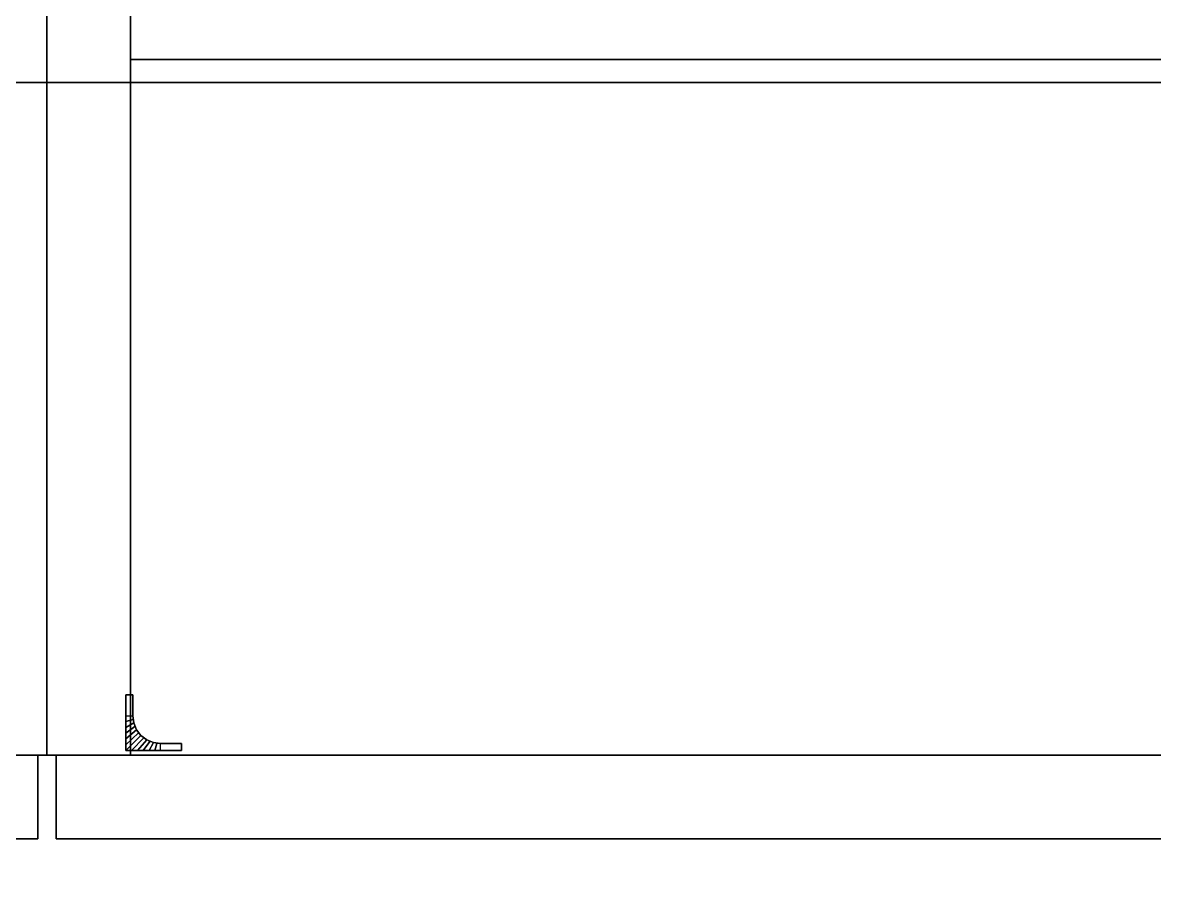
# Model space of a CAD drawing. Extents: x 0 to 6014, y -2463 to 0.
# Drawn here: x 1697.8 to 1941.8, y -819.3 to -635.1 of the extents above; entities that cross this region are included whole.
import ezdxf

# ---------------------------------------------------------------- set-up
doc = ezdxf.new("R2010")
doc.units = 0
for name, color, linetype in [('LAYER0', 7, 'CONTINUOUS'), ('LAYER1', 7, 'CONTINUOUS'), ('LAYER10', 7, 'CONTINUOUS'), ('LAYER11', 250, 'CONTINUOUS'), ('LAYER12', 254, 'CONTINUOUS'), ('LAYER13', 254, 'CONTINUOUS'), ('LAYER14', 254, 'CONTINUOUS'), ('LAYER18', 7, 'CONTINUOUS'), ('LAYER19', 7, 'CONTINUOUS'), ('LAYER20', 7, 'CONTINUOUS'), ('LAYER212', 34, 'CONTINUOUS'), ('LAYER24', 7, 'CONTINUOUS'), ('LAYER383', 7, 'CONTINUOUS'), ('LAYER404', 7, 'CONTINUOUS'), ('LAYER416', 250, 'CONTINUOUS')]:
    doc.layers.add(name, color=color, linetype=linetype)

msp = doc.modelspace()

# ---------------------------------------------------------------- linework, layer by layer
at = {"layer": 'LAYER0'}
for points, invisible_edges in [([(1510, -275), (4585, -10), (2107, -1850), (1510, -275)], 7), ([(1510, -275, 5), (2107, -1850, 5), (1510, -10, 5), (1510, -275, 5)], 3), ([(1510, -10, 5), (2107, -1850, 5), (4585, -10, 5), (1510, -10, 5)], 3), ([(2107, -1850, 5), (0, -20, 5), (0, -1850, 5), (2107, -1850, 5)], 1), ([(0, -20, 5), (2107, -1850, 5), (1065, -275, 5), (0, -20, 5)], 7), ([(0, -1850), (1065, -275), (2107, -1850), (0, -1850)], 3), ([(2107, -1850), (1065, -275), (1510, -275), (2107, -1850)], 5), ([(1065, -275, 5), (2107, -1850, 5), (1510, -275, 5), (1065, -275, 5)], 3)]:
    msp.add_3dface(points, dxfattribs=dict(at, invisible_edges=invisible_edges))
at = {"layer": 'LAYER10', "invisible_edges": 1}
for points in [[(2385, -160, 156), (1721, -793, 156), (1721, -160, 156), (2385, -160, 156)], [(1721, -793, 156), (2385, -160, 156), (2385, -793, 156), (1721, -793, 156)], [(1721, -160, 174), (1721, -793, 156), (1721, -793, 174), (1721, -160, 174)], [(1721, -793, 156), (1721, -160, 174), (1721, -160, 156), (1721, -793, 156)], [(2385, -793, 174), (1721, -160, 174), (1721, -793, 174), (2385, -793, 174)], [(1721, -160, 174), (2385, -793, 174), (2385, -160, 174), (1721, -160, 174)], [(2385, -793, 174), (1721, -793, 156), (2385, -793, 156), (2385, -793, 174)], [(1721, -793, 156), (2385, -793, 174), (1721, -793, 174), (1721, -793, 156)]]:
    msp.add_3dface(points, dxfattribs=at)
at = {"layer": 'LAYER11', "invisible_edges": 1}
for points in [[(1705, -793, 905), (2401, -793, 155), (1705, -793, 155), (1705, -793, 905)], [(2401, -793, 155), (1705, -793, 905), (2401, -793, 905), (2401, -793, 155)], [(1705, -811, 155), (2401, -793, 155), (2401, -811, 155), (1705, -811, 155)], [(2401, -793, 155), (1705, -811, 155), (1705, -793, 155), (2401, -793, 155)], [(1705, -793, 905), (2401, -811, 905), (2401, -793, 905), (1705, -793, 905)], [(2401, -811, 905), (1705, -793, 905), (1705, -811, 905), (2401, -811, 905)], [(1705, -811, 155), (1705, -793, 905), (1705, -793, 155), (1705, -811, 155)], [(1705, -793, 905), (1705, -811, 155), (1705, -811, 905), (1705, -793, 905)], [(2401, -811, 905), (1705, -811, 155), (2401, -811, 155), (2401, -811, 905)], [(1705, -811, 155), (2401, -811, 905), (1705, -811, 905), (1705, -811, 155)]]:
    msp.add_3dface(points, dxfattribs=at)
at = {"layer": 'LAYER12'}
for points in [[(1720, -792, 176), (1720, -780, 176), (1720, -780, 188), (1720, -792, 188)], [(1721.5, -780, 176), (1720, -780, 176), (1720, -780, 188), (1721.5, -780, 188)], [(1721.5, -784.5, 188), (1721.5, -784.5, 176), (1721.5, -780, 176), (1721.5, -780, 188)], [(1732, -790.5, 188), (1727.5, -790.5, 188), (1727.5, -790.5, 176), (1732, -790.5, 176)], [(1732, -790.5, 188), (1732, -792, 188), (1732, -792, 176), (1732, -790.5, 176)], [(1732, -790.5, 176), (1732, -792, 176), (1732, -792, 188), (1732, -790.5, 188)], [(1732, -792, 188), (1720, -792, 188), (1720, -792, 176), (1732, -792, 176)]]:
    msp.add_3dface(points, dxfattribs=at)
at = {"layer": 'LAYER12', "invisible_edges": 1}
for points in [[(1721.5, -784.5, 188), (1720, -784.5, 188), (1720, -780, 188), (1721.5, -780, 188)], [(1721.5, -784.5, 176), (1720, -784.5, 176), (1720, -780, 176), (1721.5, -780, 176)], [(1727.5, -790.5, 188), (1727.5, -792, 188), (1732, -792, 188), (1732, -790.5, 188)], [(1727.5, -790.5, 176), (1727.5, -792, 176), (1732, -792, 176), (1732, -790.5, 176)]]:
    msp.add_3dface(points, dxfattribs=at)
at = {"layer": 'LAYER13'}
for points in [[(1720, -792, 524), (1720, -780, 524), (1720, -780, 536), (1720, -792, 536)], [(1721.5, -780, 524), (1720, -780, 524), (1720, -780, 536), (1721.5, -780, 536)], [(1721.5, -784.5, 536), (1721.5, -784.5, 524), (1721.5, -780, 524), (1721.5, -780, 536)], [(1732, -790.5, 536), (1727.5, -790.5, 536), (1727.5, -790.5, 524), (1732, -790.5, 524)], [(1732, -790.5, 536), (1732, -792, 536), (1732, -792, 524), (1732, -790.5, 524)], [(1732, -790.5, 524), (1732, -792, 524), (1732, -792, 536), (1732, -790.5, 536)], [(1732, -792, 536), (1720, -792, 536), (1720, -792, 524), (1732, -792, 524)]]:
    msp.add_3dface(points, dxfattribs=at)
at = {"layer": 'LAYER13', "invisible_edges": 1}
for points in [[(1721.5, -784.5, 536), (1720, -784.5, 536), (1720, -780, 536), (1721.5, -780, 536)], [(1721.5, -784.5, 524), (1720, -784.5, 524), (1720, -780, 524), (1721.5, -780, 524)], [(1727.5, -790.5, 536), (1727.5, -792, 536), (1732, -792, 536), (1732, -790.5, 536)], [(1727.5, -790.5, 524), (1727.5, -792, 524), (1732, -792, 524), (1732, -790.5, 524)]]:
    msp.add_3dface(points, dxfattribs=at)
at = {"layer": 'LAYER14'}
for points in [[(1720, -792, 863), (1720, -780, 863), (1720, -780, 875), (1720, -792, 875)], [(1721.5, -780, 863), (1720, -780, 863), (1720, -780, 875), (1721.5, -780, 875)], [(1721.5, -784.5, 875), (1721.5, -784.5, 863), (1721.5, -780, 863), (1721.5, -780, 875)], [(1732, -790.5, 875), (1727.5, -790.5, 875), (1727.5, -790.5, 863), (1732, -790.5, 863)], [(1732, -790.5, 875), (1732, -792, 875), (1732, -792, 863), (1732, -790.5, 863)], [(1732, -790.5, 863), (1732, -792, 863), (1732, -792, 875), (1732, -790.5, 875)], [(1732, -792, 875), (1720, -792, 875), (1720, -792, 863), (1732, -792, 863)]]:
    msp.add_3dface(points, dxfattribs=at)
at = {"layer": 'LAYER14', "invisible_edges": 1}
for points in [[(1721.5, -784.5, 875), (1720, -784.5, 875), (1720, -780, 875), (1721.5, -780, 875)], [(1721.5, -784.5, 863), (1720, -784.5, 863), (1720, -780, 863), (1721.5, -780, 863)], [(1727.5, -790.5, 875), (1727.5, -792, 875), (1732, -792, 875), (1732, -790.5, 875)], [(1727.5, -790.5, 863), (1727.5, -792, 863), (1732, -792, 863), (1732, -790.5, 863)]]:
    msp.add_3dface(points, dxfattribs=at)
at = {"layer": 'LAYER18', "invisible_edges": 1}
for points in [[(1721, -643, 235), (2385, -793, 235), (2385, -643, 235), (1721, -643, 235)], [(2385, -793, 235), (1721, -643, 235), (1721, -793, 235), (2385, -793, 235)], [(1721, -643, 235), (1721, -793, 217), (1721, -793, 235), (1721, -643, 235)], [(1721, -793, 217), (1721, -643, 235), (1721, -643, 217), (1721, -793, 217)], [(2385, -643, 217), (1721, -643, 235), (2385, -643, 235), (2385, -643, 217)], [(1721, -643, 235), (2385, -643, 217), (1721, -643, 217), (1721, -643, 235)], [(1721, -793, 217), (2385, -643, 217), (2385, -793, 217), (1721, -793, 217)], [(2385, -643, 217), (1721, -793, 217), (1721, -643, 217), (2385, -643, 217)], [(1721, -793, 217), (2385, -793, 235), (1721, -793, 235), (1721, -793, 217)], [(2385, -793, 235), (1721, -793, 217), (2385, -793, 217), (2385, -793, 235)]]:
    msp.add_3dface(points, dxfattribs=at)
at = {"layer": 'LAYER19', "invisible_edges": 1}
for points in [[(1721, -643, 217), (2385, -793, 217), (2385, -643, 217), (1721, -643, 217)], [(2385, -793, 217), (1721, -643, 217), (1721, -793, 217), (2385, -793, 217)], [(1721, -643, 217), (1721, -793, 199), (1721, -793, 217), (1721, -643, 217)], [(1721, -793, 199), (1721, -643, 217), (1721, -643, 199), (1721, -793, 199)], [(2385, -643, 199), (1721, -643, 217), (2385, -643, 217), (2385, -643, 199)], [(1721, -643, 217), (2385, -643, 199), (1721, -643, 199), (1721, -643, 217)], [(1721, -793, 199), (2385, -643, 199), (2385, -793, 199), (1721, -793, 199)], [(2385, -643, 199), (1721, -793, 199), (1721, -643, 199), (2385, -643, 199)], [(1721, -793, 199), (2385, -793, 217), (1721, -793, 217), (1721, -793, 199)], [(2385, -793, 217), (1721, -793, 199), (2385, -793, 199), (2385, -793, 217)]]:
    msp.add_3dface(points, dxfattribs=at)
at = {"layer": 'LAYER20', "invisible_edges": 1}
for points in [[(1721, -643, 253), (2385, -793, 253), (2385, -643, 253), (1721, -643, 253)], [(2385, -793, 253), (1721, -643, 253), (1721, -793, 253), (2385, -793, 253)], [(1721, -643, 253), (1721, -793, 235), (1721, -793, 253), (1721, -643, 253)], [(1721, -793, 235), (1721, -643, 253), (1721, -643, 235), (1721, -793, 235)], [(2385, -643, 235), (1721, -643, 253), (2385, -643, 253), (2385, -643, 235)], [(1721, -643, 253), (2385, -643, 235), (1721, -643, 235), (1721, -643, 253)], [(1721, -793, 235), (2385, -643, 235), (2385, -793, 235), (1721, -793, 235)], [(2385, -643, 235), (1721, -793, 235), (1721, -643, 235), (2385, -643, 235)], [(1721, -793, 235), (2385, -793, 253), (1721, -793, 253), (1721, -793, 235)], [(2385, -793, 253), (1721, -793, 235), (2385, -793, 235), (2385, -793, 253)]]:
    msp.add_3dface(points, dxfattribs=at)
at = {"layer": 'LAYER212', "invisible_edges": 1}
for points in [[(2105, -630, 1872), (1660, -648, 1872), (1660, -630, 1872), (2105, -630, 1872)], [(1660, -648, 1872), (2105, -630, 1872), (2105, -648, 1872), (1660, -648, 1872)], [(2105, -648, 2382), (1660, -630, 2382), (1660, -648, 2382), (2105, -648, 2382)], [(1660, -630, 2382), (2105, -648, 2382), (2105, -630, 2382), (1660, -630, 2382)], [(1660, -648, 1872), (2105, -648, 2382), (1660, -648, 2382), (1660, -648, 1872)], [(2105, -648, 2382), (1660, -648, 1872), (2105, -648, 1872), (2105, -648, 2382)]]:
    msp.add_3dface(points, dxfattribs=at)
at = {"layer": 'LAYER24', "invisible_edges": 1}
for points in [[(1703, -160, 155), (1721, -793, 155), (1703, -793, 155), (1703, -160, 155)], [(1721, -793, 155), (1703, -160, 155), (1721, -160, 155), (1721, -793, 155)], [(1721, -160, 905), (1703, -793, 905), (1721, -793, 905), (1721, -160, 905)], [(1703, -793, 905), (1721, -160, 905), (1703, -160, 905), (1703, -793, 905)], [(1703, -793, 905), (1703, -160, 155), (1703, -793, 155), (1703, -793, 905)], [(1703, -160, 155), (1703, -793, 905), (1703, -160, 905), (1703, -160, 155)], [(1721, -160, 905), (1721, -793, 155), (1721, -160, 155), (1721, -160, 905)], [(1721, -793, 155), (1721, -160, 905), (1721, -793, 905), (1721, -793, 155)], [(1703, -793, 905), (1721, -793, 155), (1721, -793, 905), (1703, -793, 905)], [(1721, -793, 155), (1703, -793, 905), (1703, -793, 155), (1721, -793, 155)]]:
    msp.add_3dface(points, dxfattribs=at)
at = {"layer": 'LAYER383'}
for points, invisible_edges in [([(1363.41, -762.3, 895), (2493.76, -346.1899, 895), (2479.18, -352.9299, 895), (1363.41, -762.3, 895)], 5), ([(1363.41, -532.96, 895), (2493.76, -346.1899, 895), (1363.41, -762.3, 895), (1363.41, -532.96, 895)], 3), ([(1363.41, -762.3, 895), (2479.18, -352.9299, 895), (2465.64, -362.3201, 895), (1363.41, -762.3, 895)], 5), ([(1363.41, -762.3, 895), (2465.64, -362.3201, 895), (2453.67, -373.76, 895), (1363.41, -762.3, 895)], 5), ([(1363.41, -762.3, 895), (2453.67, -373.76, 895), (2443.51, -387.25, 895), (1363.41, -762.3, 895)], 5), ([(1363.41, -762.3, 895), (2443.51, -387.25, 895), (2435.18, -402.51, 895), (1363.41, -762.3, 895)], 5), ([(1363.41, -762.3, 895), (2435.18, -402.51, 895), (2429.19, -418.9299, 895), (1363.41, -762.3, 895)], 5), ([(1363.41, -762.3, 895), (2429.19, -418.9299, 895), (2425.55, -436.24, 895), (1363.41, -762.3, 895)], 5), ([(1363.41, -762.3, 895), (2425.55, -436.24, 895), (2424.25, -453.84, 895), (1363.41, -762.3, 895)], 5), ([(2425.55, -672.67, 895), (1363.41, -762.3, 895), (2424.25, -453.84, 895), (2425.55, -672.67, 895)], 3), ([(1363.41, -532.96, 915), (2425.55, -672.67, 915), (2424.25, -453.84, 915), (1363.41, -532.96, 915)], 5), ([(1363.41, -532.96, 915), (2429.19, -689.6799, 915), (2425.55, -672.67, 915), (1363.41, -532.96, 915)], 5), ([(1363.41, -532.96, 915), (2435.18, -706.11, 915), (2429.19, -689.6799, 915), (1363.41, -532.96, 915)], 5), ([(1363.41, -532.96, 915), (2443.51, -721.36, 915), (2435.18, -706.11, 915), (1363.41, -532.96, 915)], 5), ([(1363.41, -532.96, 915), (2453.67, -734.85, 915), (2443.51, -721.36, 915), (1363.41, -532.96, 915)], 5), ([(1363.41, -532.96, 915), (2465.64, -746.29, 915), (2453.67, -734.85, 915), (1363.41, -532.96, 915)], 5), ([(1363.41, -532.96, 915), (2479.18, -755.6799, 915), (2465.64, -746.29, 915), (1363.41, -532.96, 915)], 5), ([(1363.41, -532.96, 915), (2493.76, -762.4299, 915), (2479.18, -755.6799, 915), (1363.41, -532.96, 915)], 5), ([(1363.41, -532.96, 915), (2508.86, -766.53, 915), (2493.76, -762.4299, 915), (1363.41, -532.96, 915)], 5), ([(1363.41, -762.3, 915), (2508.86, -766.53, 915), (1363.41, -532.96, 915), (1363.41, -762.3, 915)], 3), ([(2429.19, -689.6799, 895), (1363.41, -762.3, 895), (2425.55, -672.67, 895), (2429.19, -689.6799, 895)], 3), ([(2435.18, -706.11, 895), (1363.41, -762.3, 895), (2429.19, -689.6799, 895), (2435.18, -706.11, 895)], 3), ([(2443.51, -721.36, 895), (1363.41, -762.3, 895), (2435.18, -706.11, 895), (2443.51, -721.36, 895)], 3), ([(2453.67, -734.85, 895), (1363.41, -762.3, 895), (2443.51, -721.36, 895), (2453.67, -734.85, 895)], 3), ([(2465.64, -746.29, 895), (1363.41, -762.3, 895), (2453.67, -734.85, 895), (2465.64, -746.29, 895)], 3), ([(2479.18, -755.6799, 895), (1363.41, -762.3, 895), (2465.64, -746.29, 895), (2479.18, -755.6799, 895)], 3), ([(2493.76, -762.4299, 895), (1363.41, -762.3, 895), (2479.18, -755.6799, 895), (2493.76, -762.4299, 895)], 3), ([(150, -833, 895), (1005.45, -762.3, 895), (3455, -833, 895), (150, -833, 895)], 3), ([(1005.45, -762.3, 915), (150, -833, 915), (3455, -833, 915), (1005.45, -762.3, 915)], 5), ([(3455, -833, 895), (1005.45, -762.3, 895), (1363.41, -762.3, 895), (3455, -833, 895)], 5), ([(1005.45, -762.3, 915), (3455, -833, 915), (1363.41, -762.3, 915), (1005.45, -762.3, 915)], 3), ([(2508.86, -766.53, 895), (1363.41, -762.3, 895), (2493.76, -762.4299, 895), (2508.86, -766.53, 895)], 3), ([(2524.74, -768, 895), (1363.41, -762.3, 895), (2508.86, -766.53, 895), (2524.74, -768, 895)], 3), ([(3455, -833, 895), (1363.41, -762.3, 895), (2524.74, -768, 895), (3455, -833, 895)], 7), ([(1363.41, -762.3, 915), (2524.74, -768, 915), (2508.86, -766.53, 915), (1363.41, -762.3, 915)], 5), ([(1363.41, -762.3, 915), (3455, -833, 915), (2524.74, -768, 915), (1363.41, -762.3, 915)], 7)]:
    msp.add_3dface(points, dxfattribs=dict(at, invisible_edges=invisible_edges))
at = {"layer": 'LAYER404', "invisible_edges": 1}
for points in [[(1685, -430, 145), (1703, -793, 145), (1685, -793, 145), (1685, -430, 145)], [(1703, -793, 145), (1685, -430, 145), (1703, -430, 145), (1703, -793, 145)], [(1703, -430, 895), (1685, -793, 895), (1703, -793, 895), (1703, -430, 895)], [(1685, -793, 895), (1703, -430, 895), (1685, -430, 895), (1685, -793, 895)], [(1703, -793, 145), (1703, -430, 895), (1703, -793, 895), (1703, -793, 145)], [(1703, -430, 895), (1703, -793, 145), (1703, -430, 145), (1703, -430, 895)], [(1703, -793, 145), (1685, -793, 895), (1685, -793, 145), (1703, -793, 145)], [(1685, -793, 895), (1703, -793, 145), (1703, -793, 895), (1685, -793, 895)]]:
    msp.add_3dface(points, dxfattribs=at)
at = {"layer": 'LAYER416', "invisible_edges": 1}
for points in [[(1331, -793, 892), (1701, -793, 148), (1331, -793, 148), (1331, -793, 892)], [(1701, -793, 148), (1331, -793, 892), (1701, -793, 892), (1701, -793, 148)], [(1331, -811, 148), (1701, -793, 148), (1701, -811, 148), (1331, -811, 148)], [(1701, -793, 148), (1331, -811, 148), (1331, -793, 148), (1701, -793, 148)], [(1331, -793, 892), (1701, -811, 892), (1701, -793, 892), (1331, -793, 892)], [(1701, -811, 892), (1331, -793, 892), (1331, -811, 892), (1701, -811, 892)], [(1701, -811, 892), (1701, -793, 148), (1701, -793, 892), (1701, -811, 892)], [(1701, -793, 148), (1701, -811, 892), (1701, -811, 148), (1701, -793, 148)], [(1701, -811, 892), (1331, -811, 148), (1701, -811, 148), (1701, -811, 892)], [(1331, -811, 148), (1701, -811, 892), (1331, -811, 892), (1331, -811, 148)]]:
    msp.add_3dface(points, dxfattribs=at)

# ---------------------------------------------------------------- meshes
at = {"layer": 'LAYER1'}
mesh = msp.add_polymesh((11, 2), dxfattribs=at)
for k, corner in enumerate([(2257, -1700, 2554), (2257, -2463, 2554), (150, -1700, 2554), (2257, -1700, 2554), (150, -170, 2554), (150, -1700, 2554), (933, -170, 2554), (150, -170, 2554), (933, -430, 2554), (933, -170, 2554), (1658, -430, 2554), (933, -430, 2554), (1658, -160, 2554), (1658, -430, 2554), (4428, -160, 2554), (1658, -160, 2554), (4428, -800, 2554), (4428, -160, 2554), (6013.688, -800, 2554), (4428, -800, 2554), (6013.688, -650, 2554), (4578, -650, 2554)]):
    mesh.set_mesh_vertex(divmod(k, 2), corner)
at = {"layer": 'LAYER12'}
mesh = msp.add_polymesh((2, 7), dxfattribs=at)
for k, corner in enumerate([(1721.5, -784.5, 188), (1721.551, -785.2832, 188), (1721.705, -786.0529, 188), (1721.957, -786.7961, 188), (1722.304, -787.5, 188), (1722.74, -788.1526, 188), (1723.257, -788.7427, 188), (1720, -784.5, 188), (1720, -785.75, 188), (1720, -787, 188), (1720, -788.25, 188), (1720, -789.5, 188), (1720, -790.75, 188), (1720, -792, 188)]):
    mesh.set_mesh_vertex(divmod(k, 7), corner)
mesh = msp.add_polymesh((2, 7), dxfattribs=at)
for k, corner in enumerate([(1721.5, -784.5, 176), (1721.551, -785.2832, 176), (1721.705, -786.0529, 176), (1721.957, -786.7961, 176), (1722.304, -787.5, 176), (1722.74, -788.1526, 176), (1723.257, -788.7427, 176), (1720, -784.5, 176), (1720, -785.75, 176), (1720, -787, 176), (1720, -788.25, 176), (1720, -789.5, 176), (1720, -790.75, 176), (1720, -792, 176)]):
    mesh.set_mesh_vertex(divmod(k, 7), corner)
mesh = msp.add_polymesh((2, 7), dxfattribs=at)
for k, corner in enumerate([(1721.5, -784.5, 188), (1721.705, -786.0529, 188), (1722.304, -787.5, 188), (1723.257, -788.7427, 188), (1724.5, -789.6962, 188), (1725.947, -790.2955, 188), (1727.5, -790.5, 188), (1721.5, -784.5, 176), (1721.705, -786.0529, 176), (1722.304, -787.5, 176), (1723.257, -788.7427, 176), (1724.5, -789.6962, 176), (1725.947, -790.2955, 176), (1727.5, -790.5, 176)]):
    mesh.set_mesh_vertex(divmod(k, 7), corner)
mesh = msp.add_polymesh((2, 7), dxfattribs=at)
for k, corner in enumerate([(1727.5, -790.5, 188), (1726.717, -790.4486, 188), (1725.947, -790.2955, 188), (1725.204, -790.0433, 188), (1724.5, -789.6962, 188), (1723.848, -789.2601, 188), (1723.257, -788.7427, 188), (1727.5, -792, 188), (1726.25, -792, 188), (1725, -792, 188), (1723.75, -792, 188), (1722.5, -792, 188), (1721.25, -792, 188), (1720, -792, 188)]):
    mesh.set_mesh_vertex(divmod(k, 7), corner)
mesh = msp.add_polymesh((2, 7), dxfattribs=at)
for k, corner in enumerate([(1727.5, -790.5, 176), (1726.717, -790.4486, 176), (1725.947, -790.2955, 176), (1725.204, -790.0433, 176), (1724.5, -789.6962, 176), (1723.848, -789.2601, 176), (1723.257, -788.7427, 176), (1727.5, -792, 176), (1726.25, -792, 176), (1725, -792, 176), (1723.75, -792, 176), (1722.5, -792, 176), (1721.25, -792, 176), (1720, -792, 176)]):
    mesh.set_mesh_vertex(divmod(k, 7), corner)
at = {"layer": 'LAYER13'}
mesh = msp.add_polymesh((2, 7), dxfattribs=at)
for k, corner in enumerate([(1721.5, -784.5, 536), (1721.551, -785.2832, 536), (1721.705, -786.0529, 536), (1721.957, -786.7961, 536), (1722.304, -787.5, 536), (1722.74, -788.1526, 536), (1723.257, -788.7427, 536), (1720, -784.5, 536), (1720, -785.75, 536), (1720, -787, 536), (1720, -788.25, 536), (1720, -789.5, 536), (1720, -790.75, 536), (1720, -792, 536)]):
    mesh.set_mesh_vertex(divmod(k, 7), corner)
mesh = msp.add_polymesh((2, 7), dxfattribs=at)
for k, corner in enumerate([(1721.5, -784.5, 524), (1721.551, -785.2832, 524), (1721.705, -786.0529, 524), (1721.957, -786.7961, 524), (1722.304, -787.5, 524), (1722.74, -788.1526, 524), (1723.257, -788.7427, 524), (1720, -784.5, 524), (1720, -785.75, 524), (1720, -787, 524), (1720, -788.25, 524), (1720, -789.5, 524), (1720, -790.75, 524), (1720, -792, 524)]):
    mesh.set_mesh_vertex(divmod(k, 7), corner)
mesh = msp.add_polymesh((2, 7), dxfattribs=at)
for k, corner in enumerate([(1721.5, -784.5, 536), (1721.705, -786.0529, 536), (1722.304, -787.5, 536), (1723.257, -788.7427, 536), (1724.5, -789.6962, 536), (1725.947, -790.2955, 536), (1727.5, -790.5, 536), (1721.5, -784.5, 524), (1721.705, -786.0529, 524), (1722.304, -787.5, 524), (1723.257, -788.7427, 524), (1724.5, -789.6962, 524), (1725.947, -790.2955, 524), (1727.5, -790.5, 524)]):
    mesh.set_mesh_vertex(divmod(k, 7), corner)
mesh = msp.add_polymesh((2, 7), dxfattribs=at)
for k, corner in enumerate([(1727.5, -790.5, 536), (1726.717, -790.4486, 536), (1725.947, -790.2955, 536), (1725.204, -790.0433, 536), (1724.5, -789.6962, 536), (1723.848, -789.2601, 536), (1723.257, -788.7427, 536), (1727.5, -792, 536), (1726.25, -792, 536), (1725, -792, 536), (1723.75, -792, 536), (1722.5, -792, 536), (1721.25, -792, 536), (1720, -792, 536)]):
    mesh.set_mesh_vertex(divmod(k, 7), corner)
mesh = msp.add_polymesh((2, 7), dxfattribs=at)
for k, corner in enumerate([(1727.5, -790.5, 524), (1726.717, -790.4486, 524), (1725.947, -790.2955, 524), (1725.204, -790.0433, 524), (1724.5, -789.6962, 524), (1723.848, -789.2601, 524), (1723.257, -788.7427, 524), (1727.5, -792, 524), (1726.25, -792, 524), (1725, -792, 524), (1723.75, -792, 524), (1722.5, -792, 524), (1721.25, -792, 524), (1720, -792, 524)]):
    mesh.set_mesh_vertex(divmod(k, 7), corner)
at = {"layer": 'LAYER14'}
mesh = msp.add_polymesh((2, 7), dxfattribs=at)
for k, corner in enumerate([(1721.5, -784.5, 875), (1721.551, -785.2832, 875), (1721.705, -786.0529, 875), (1721.957, -786.7961, 875), (1722.304, -787.5, 875), (1722.74, -788.1526, 875), (1723.257, -788.7427, 875), (1720, -784.5, 875), (1720, -785.75, 875), (1720, -787, 875), (1720, -788.25, 875), (1720, -789.5, 875), (1720, -790.75, 875), (1720, -792, 875)]):
    mesh.set_mesh_vertex(divmod(k, 7), corner)
mesh = msp.add_polymesh((2, 7), dxfattribs=at)
for k, corner in enumerate([(1721.5, -784.5, 863), (1721.551, -785.2832, 863), (1721.705, -786.0529, 863), (1721.957, -786.7961, 863), (1722.304, -787.5, 863), (1722.74, -788.1526, 863), (1723.257, -788.7427, 863), (1720, -784.5, 863), (1720, -785.75, 863), (1720, -787, 863), (1720, -788.25, 863), (1720, -789.5, 863), (1720, -790.75, 863), (1720, -792, 863)]):
    mesh.set_mesh_vertex(divmod(k, 7), corner)
mesh = msp.add_polymesh((2, 7), dxfattribs=at)
for k, corner in enumerate([(1721.5, -784.5, 875), (1721.705, -786.0529, 875), (1722.304, -787.5, 875), (1723.257, -788.7427, 875), (1724.5, -789.6962, 875), (1725.947, -790.2955, 875), (1727.5, -790.5, 875), (1721.5, -784.5, 863), (1721.705, -786.0529, 863), (1722.304, -787.5, 863), (1723.257, -788.7427, 863), (1724.5, -789.6962, 863), (1725.947, -790.2955, 863), (1727.5, -790.5, 863)]):
    mesh.set_mesh_vertex(divmod(k, 7), corner)
mesh = msp.add_polymesh((2, 7), dxfattribs=at)
for k, corner in enumerate([(1727.5, -790.5, 875), (1726.717, -790.4486, 875), (1725.947, -790.2955, 875), (1725.204, -790.0433, 875), (1724.5, -789.6962, 875), (1723.848, -789.2601, 875), (1723.257, -788.7427, 875), (1727.5, -792, 875), (1726.25, -792, 875), (1725, -792, 875), (1723.75, -792, 875), (1722.5, -792, 875), (1721.25, -792, 875), (1720, -792, 875)]):
    mesh.set_mesh_vertex(divmod(k, 7), corner)
mesh = msp.add_polymesh((2, 7), dxfattribs=at)
for k, corner in enumerate([(1727.5, -790.5, 863), (1726.717, -790.4486, 863), (1725.947, -790.2955, 863), (1725.204, -790.0433, 863), (1724.5, -789.6962, 863), (1723.848, -789.2601, 863), (1723.257, -788.7427, 863), (1727.5, -792, 863), (1726.25, -792, 863), (1725, -792, 863), (1723.75, -792, 863), (1722.5, -792, 863), (1721.25, -792, 863), (1720, -792, 863)]):
    mesh.set_mesh_vertex(divmod(k, 7), corner)

doc.saveas('drawing.dxf')
